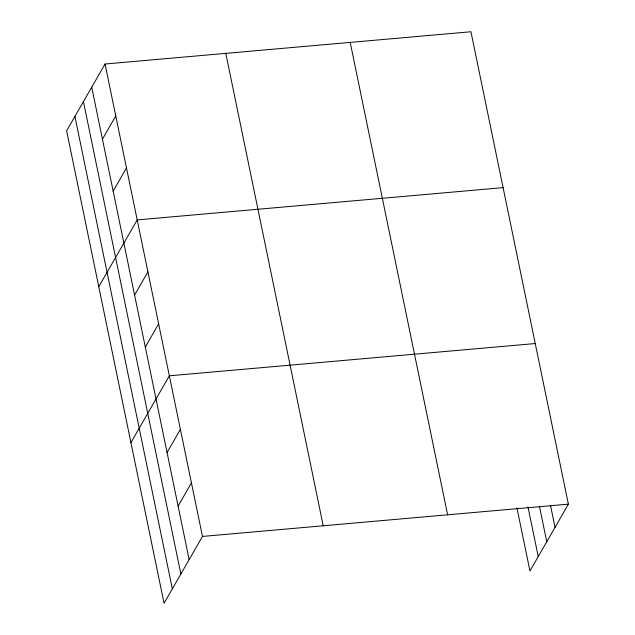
<?xml version="1.0" encoding="UTF-8"?>
<svg xmlns="http://www.w3.org/2000/svg" width="635" height="635" viewBox="0 0 635 635"><rect width="100%" height="100%" fill="white"/><g stroke="black" fill="none" stroke-linecap="round" stroke-linejoin="round"><path stroke-width="0.95" d="M105.053 64.016L66.627 130.842L164.052 603.25L202.478 536.432L105.053 64.016L470.948 31.75L568.373 504.158L529.947 570.984L516.938 507.881M102.441 139.16L115.768 115.983M113.157 191.127L126.484 167.95M98.782 286.734L137.2 219.916L503.095 187.642M134.588 295.061L147.923 271.875M145.304 347.027L158.639 323.842M130.929 442.627L169.355 375.809L535.249 343.543M167.061 452.533L180.396 429.347M178.102 506.071L191.437 482.886M202.478 536.432L568.373 504.158M550.505 505.349L555.038 527.344M539.464 506.365L546.759 541.742M527.979 506.865L538.226 556.577M350.202 42.402L447.627 514.81M225.798 53.372L323.223 525.78M91.726 87.201L189.143 559.61M83.439 101.6L180.864 574.008M74.914 116.435L172.331 588.851"/></g></svg>
